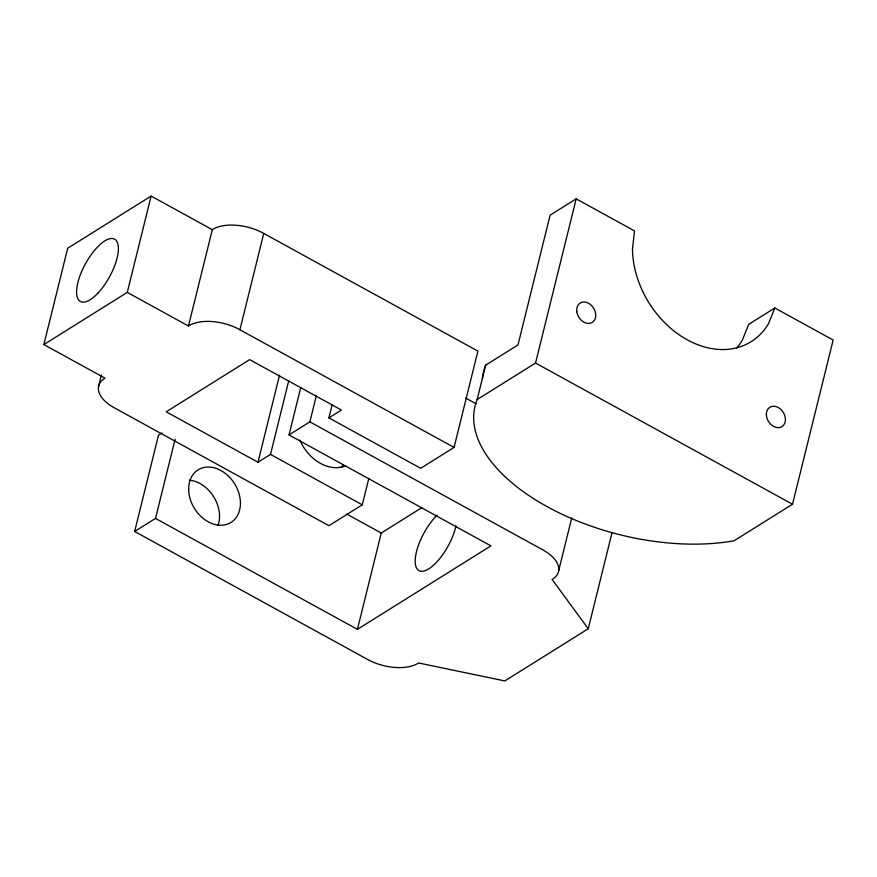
<?xml version="1.0" encoding="UTF-8"?>
<svg xmlns="http://www.w3.org/2000/svg" width="877" height="877" viewBox="0 0 877 877"><rect width="100%" height="100%" fill="white"/><g stroke="black" fill="none" stroke-linecap="round" stroke-linejoin="round"><path stroke-width="1.32" d="M368.811 478.447L362.278 504.834L328.908 525.707L114.766 408.046A37.196 19.491 13.9 0 1 105.032 378.195L43.85 344.573L67.693 248.246L151.129 196.064L212.311 229.675A37.196 19.491 13.9 0 1 263.758 233.446L477.899 351.096L454.056 447.423L420.686 468.296L328.908 417.88L332.175 404.681M98.465 386.932L101.403 375.049M43.85 344.573L127.286 292.392L151.129 196.064M612.091 532.427L588.248 628.754L504.812 680.936L418.603 662.979A37.196 19.491 13.9 0 1 367.156 659.219L134.652 531.473L158.496 435.145L161.971 432.975M454.056 447.423L239.914 329.763A37.196 19.491 13.9 0 0 188.467 326.003L212.311 229.675M134.652 531.473L155.514 518.428L175.104 439.256M239.914 329.763L263.758 233.446M328.908 417.88L341.427 410.052L249.649 359.625L166.213 411.806L257.991 462.234L279.544 375.148M257.991 462.234L270.5 454.407L288.796 380.519M155.514 518.428L357.421 629.357L490.923 545.856L289.015 434.926L300.767 387.415M289.015 434.926L309.877 421.87L316.4 395.483M357.421 629.357L381.254 533.03L421.892 507.619M477.143 399.572L485.661 365.172L517.989 344.946L550.109 215.161L576.178 198.849L634.509 230.892L632.481 249.156A86.998 66.082 58 0 0 687.25 339.816A86.998 66.082 58 0 0 768.405 323.843L774.829 307.991L833.15 340.035L792.512 504.231L734.115 540.758A172.111 90.188 13.9 0 1 547.226 506.698A172.111 90.188 13.9 0 1 477.143 399.572L535.551 363.034L576.178 198.849M558.66 570.741L571.727 517.956M774.829 307.991L748.75 324.304L742.337 340.144A86.998 66.082 58 0 1 736.735 347.95M535.551 363.034L792.512 504.231M465.534 397.983L476.321 403.913M127.286 292.392L188.467 326.003M309.877 421.87L542.37 549.616A37.196 19.491 13.9 0 1 552.104 579.478L588.248 628.754M270.5 454.407L362.278 504.834M346.612 513.999L381.254 533.03M482.383 378.656A172.111 90.188 13.9 0 1 485.661 365.172M455.985 525.959A35.551 13.703 -61.2 0 1 431.407 567.013A35.551 13.703 -61.2 0 1 415.369 557.75A35.551 13.703 -61.2 0 1 437.163 515.073M189.279 480.157A31.013 23.558 58 0 1 217.967 525.575M343.4 464.887A38.588 29.303 58 0 1 341.855 467.024M345.154 465.994A38.588 29.303 58 0 1 299.846 440.079M766.366 414.481A11.423 8.682 58 0 0 780.771 427.209A11.423 8.682 58 0 0 780.541 409.131A11.423 8.682 58 0 0 766.366 414.481M576.803 311.708A11.423 8.682 58 0 0 592.172 322.473A11.423 8.682 58 0 0 589.706 303.99A11.423 8.682 58 0 0 576.803 311.708M188.676 489.465A31.013 23.558 58 0 0 227.801 524.029A31.013 23.558 58 0 0 227.165 474.939A31.013 23.558 58 0 0 188.676 489.465M98.301 292.743A35.551 13.703 -61.2 0 0 115.172 239.52A35.551 13.703 -61.2 0 0 78.985 278.689A35.551 13.703 -61.2 0 0 98.301 292.743"/></g></svg>
